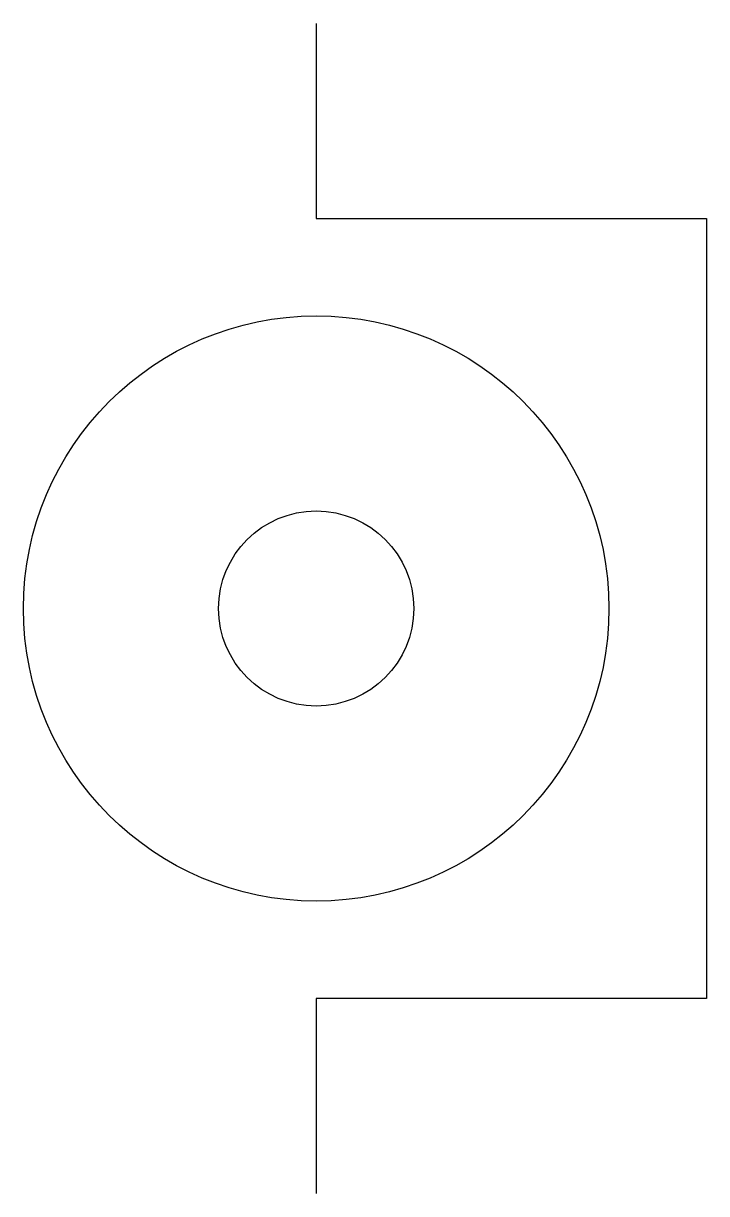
# Model space of a CAD drawing. Extents: x 32.5 to 50, y 75 to 105.
import ezdxf

# ---------------------------------------------------------------- set-up
doc = ezdxf.new("R2010")
doc.units = 0
doc.header["$LTSCALE"] = 20
doc.header["$MEASUREMENT"] = 0
doc.layers.get('0').update_dxf_attribs({"linetype": 'CONTINUOUS'})

msp = doc.modelspace()

# ---------------------------------------------------------------- linework, layer by layer
for p, q in [((40, 105), (40, 100)), ((40, 100), (50, 100)), ((50, 100), (50, 80)), ((50, 80), (40, 80)), ((40, 80), (40, 75))]:
    msp.add_line(p, q)
for radius in [7.5, 2.5]:
    msp.add_circle((40, 90), radius)

doc.saveas('drawing.dxf')
